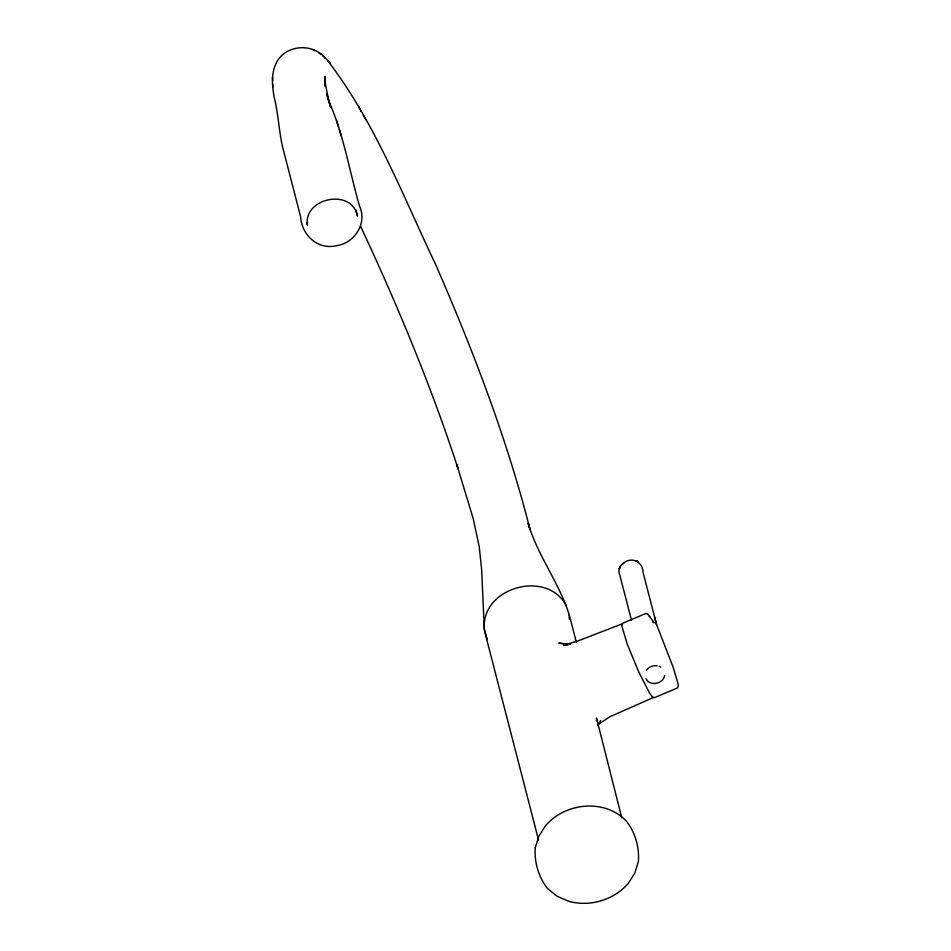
<?xml version="1.0" encoding="UTF-8"?>
<svg xmlns="http://www.w3.org/2000/svg" width="951" height="951" viewBox="0 0 951 951"><rect width="100%" height="100%" fill="white"/><g stroke="black" fill="none" stroke-linecap="round" stroke-linejoin="round"><path stroke-width="1.43" d="M330.805 107.439L326.764 94.22L330.805 107.439L329.01 101.638C343.786 134.876 349.445 171.156 359.442 205.939C367.621 223.081 354.545 243.408 336.274 245.727C317.551 250.172 301.538 234.671 300.587 216.543L282.483 146.561C278.845 130.085 278.251 113.098 274.054 96.693C272.343 86.47 271.166 75.652 275.077 65.762C282.447 45.077 311.773 41.654 325.313 58.177M325.242 80.538L325.087 86.172L324.826 76.199L325.373 83.617L328.57 100.093M664.606 675.483C663.287 683.983 650.02 686.646 645.955 678.848M653.254 697.558L609.876 716.745L597.692 724.745M597.822 725.661L600.604 720.454M622.406 564.086C630.584 555.788 643.007 561.316 643.09 572.454L656.559 624.581L654.704 617.413M624.153 562.79C619.517 565.049 617.651 570.79 619.886 575.367L631.523 620.325M567.664 645.028L563.42 645.289L577.495 641.105L621.776 624.034M570.434 644.362L558.843 643.114L567.497 644.398M652.933 622.239L654.157 622.81L648.059 614.453L645.907 613.443L622.786 623.238L621.811 625.877L627.208 644.112L638.739 671.905L649.628 693.172L652.101 696.607L654.11 697.772L677.504 687.953L678.503 685.338L673.153 667.245L656.499 624.355M312.962 49.654L314.876 50.76M318.918 53.054L320.796 54.124M327.667 60.591C374.837 122.108 403.069 196.084 436.164 265.686C473.348 351.133 506.835 438.506 529.885 528.922L528.138 523.312C537.731 556.169 559.949 583.641 569.649 616.343L576.354 642.234M322.912 55.788L330.021 62.921M649.771 616.545L648.059 614.453M566.523 606.132C546.873 567.735 477.877 588.431 484.713 631.666L538.635 840.292M358.646 106.797L361.19 111.457M363.33 115.297L365.755 119.731M360.607 226.314C397.47 305.212 431.005 385.809 458.073 468.617L456.623 464.017L473.229 518.652L479.245 546.825L481.67 570.029L484.321 629.384L487.269 639.536M336.571 120.515L338.532 126.828M339.364 129.586L341.35 135.993M355.864 210.005L357.481 216.162C352.239 187.846 303.381 197.63 307.423 225.185L306.793 222.712M621.799 817.848L596.503 718.064L596.503 720.81M272.497 77.031L272.604 80.609M272.664 83.795L272.771 87.29M569.269 615.024L569.28 619.184M646.347 670.396A9.974 8.547 -14.5 0 1 648.356 668.208M649.176 667.602A9.974 8.547 -14.5 0 1 652.98 665.985M654.003 665.795A9.974 8.547 -14.5 0 1 657.093 665.807M659.043 666.282A9.974 8.547 -14.5 0 1 660.802 667.115M535.306 847.721L535.258 847.947C534.236 862.295 538.563 877.286 547.55 888.496L557.048 896.234L568.662 901.286C589.858 907.159 613.728 900.122 628.195 883.503L634.899 872.947L638.406 861.356C639.429 847.008 635.113 832.018 626.127 820.808L625.984 820.63C604.194 798.448 564.977 802.703 545.47 825.789L538.765 836.357L535.306 847.721M619.909 567.295L619.267 568.781L620.397 566.166L619.909 567.295M637.836 561.565L636.397 560.9L637.836 561.565"/></g></svg>
